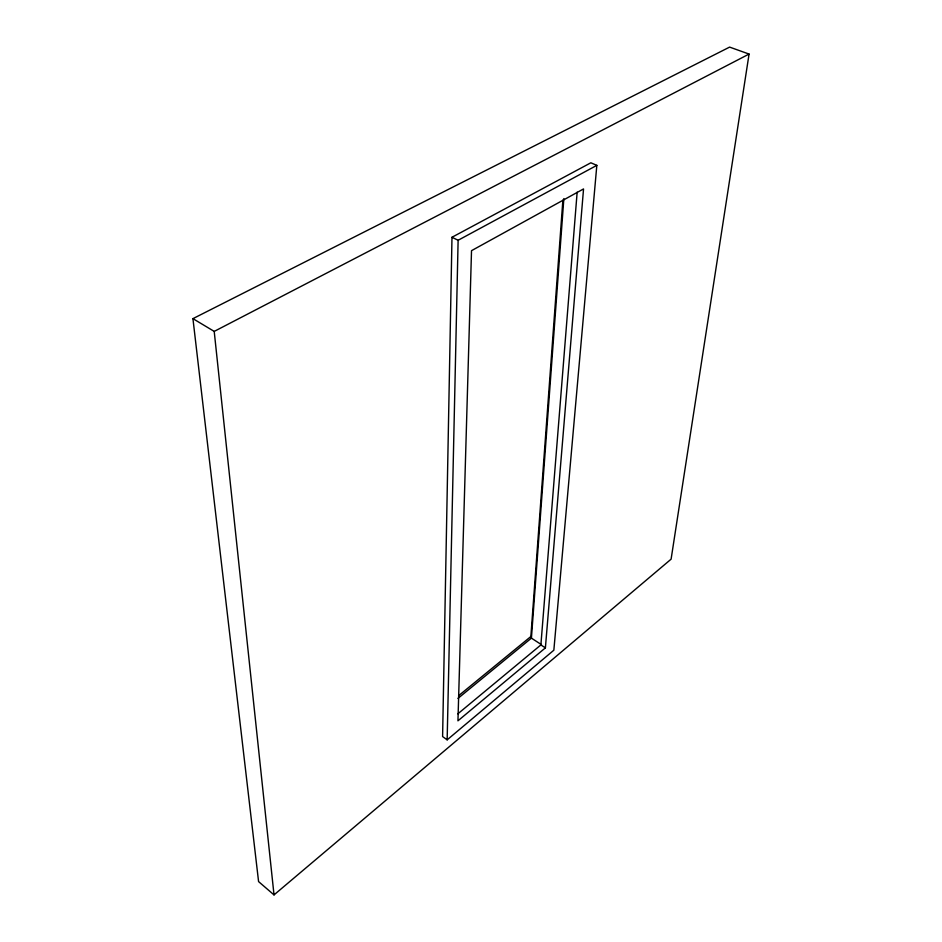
<?xml version="1.0" encoding="UTF-8"?>
<svg xmlns="http://www.w3.org/2000/svg" width="942" height="942" viewBox="0 0 942 942"><rect width="100%" height="100%" fill="white"/><g stroke="black" fill="none" stroke-linecap="round" stroke-linejoin="round"><path stroke-width="1.41" d="M451.983 237.266L442.599 736.562L447.156 739.847L553.849 650.204L596.828 165.356L590.858 162.789L451.983 237.266L458.118 240.269L596.828 165.356M447.156 739.847L458.118 240.269M562.88 200.128L530.864 636.521L458.601 695.714M457.93 698.422L531.418 638.134L563.846 198.585M457.847 713.836L540.885 644.929L577.152 192.168M545.394 647.872L583.545 188.93L471.518 250.666L457.953 720.818L545.394 647.872L540.885 644.929M749.067 54.071L671.104 559.159L274.016 894.9L258.579 881.594L192.933 318.643L729.614 47.1L749.067 54.071L214.211 331.396L192.933 318.643M531.418 638.134L541.485 644.681M214.211 331.396L274.016 894.9"/></g></svg>
